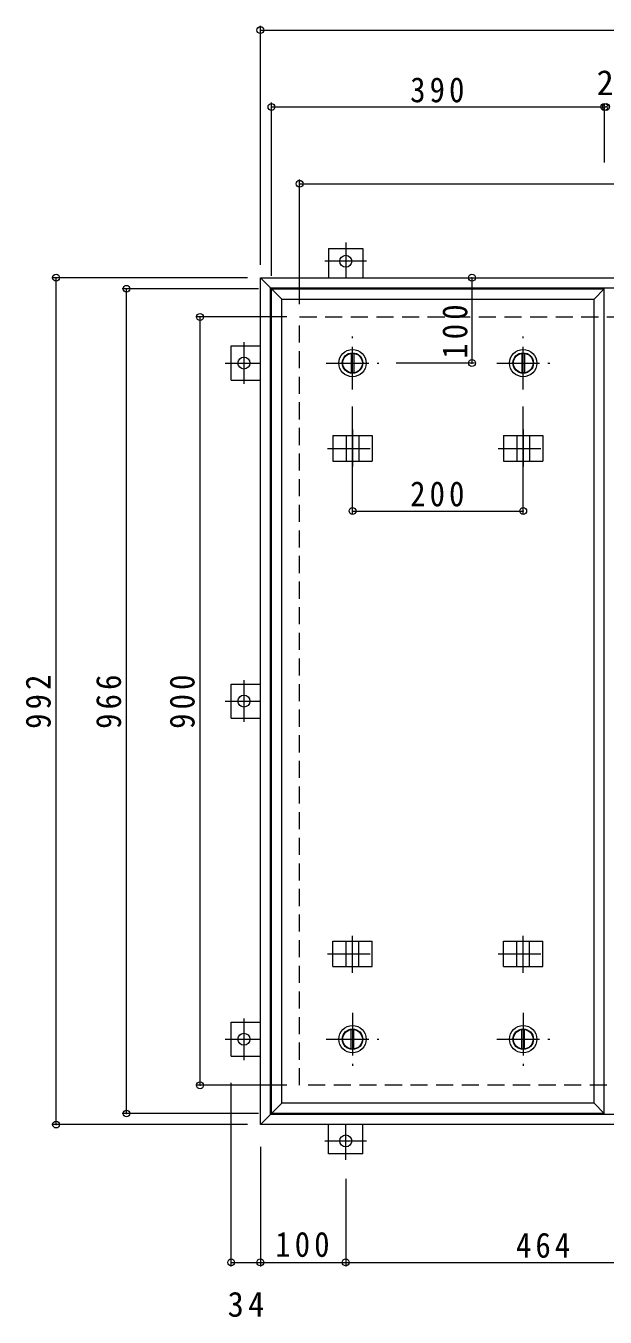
# Model space of a CAD drawing. Units: millimetres at full size, sheet at 1:10. Extents: x -2570 to 2311, y -1962 to 1246.
# Drawn here: x -2158 to -1479, y -297 to 1216 of the extents above; entities that cross this region are included whole.
import ezdxf
from ezdxf.enums import TextEntityAlignment as Align

# ---------------------------------------------------------------- set-up
doc = ezdxf.new("R2010")
doc.units = ezdxf.units.MM
doc.header["$LTSCALE"] = 10
doc.header["$PDMODE"] = 32
doc.header["$PDSIZE"] = 8
doc.linetypes.add('CHAIN1', pattern=[8, 5, -1, 1, -1])
doc.linetypes.add('DASHED2', pattern=[3, 2, -1])
for name, color, linetype, lineweight in [('0-1_躯体', 2, 'DASHED2', 9), ('0-2_仕上', 3, 'Continuous', 9), ('0-3_建具', 4, 'Continuous', 9), ('0-C', 2, 'Continuous', 9), ('0-E', 3, 'Continuous', 9), ('0-F', 7, 'Continuous', 9)]:
    doc.layers.add(name, color=color, linetype=linetype, lineweight=lineweight)
doc.styles.add('ＭＳ ゴシック', font='')
doc.styles.get('ＭＳ ゴシック').set_extended_font_data('MS Gothic')

msp = doc.modelspace()

# ---------------------------------------------------------------- linework, layer by layer
at = {"layer": '0-1_躯体'}
for p, q in [((-1836.8, 874.52), (-336.8, 874.52)), ((-1836.8, -25.48), (-1836.8, 874.52)), ((-336.8, -25.48), (-1836.8, -25.48))]:
    msp.add_line(p, q, dxfattribs=at)
at = {"layer": '0-2_仕上'}
for p, q in [((-1869.8, 907.52), (-1857.8, 895.52)), ((-1869.8, 907.52), (-1479.8, 907.52)), ((-1869.8, -58.48), (-1869.8, 907.52)), ((-1857.8, 895.52), (-1491.8, 895.52)), ((-1857.8, -46.48), (-1857.8, 895.52)), ((-1491.8, 895.52), (-1479.8, 907.52)), ((-1491.8, -46.48), (-1491.8, 895.52)), ((-1479.8, -58.48), (-1479.8, 907.52)), ((-1869.8, -58.48), (-1857.8, -46.48)), ((-1479.8, -58.48), (-1869.8, -58.48))]:
    msp.add_line(p, q, dxfattribs=at)
msp.add_lwpolyline([(-1479.8, -58.48), (-1491.8, -46.48), (-1857.8, -46.48)], dxfattribs=at)
at = {"layer": '0-3_建具', "color": 2}
for p, q in [((-1882.8, 920.52), (-1870.8, 908.52)), ((-1882.8, 920.52), (-290.8, 920.52)), ((-1882.8, -71.48), (-1882.8, 920.52)), ((-1870.8, 908.52), (-302.8, 908.52)), ((-1870.8, -59.48), (-1870.8, 908.52)), ((-1870.8, -59.48), (-1882.8, -71.48)), ((-302.8, -59.48), (-1870.8, -59.48)), ((-290.8, -71.48), (-1882.8, -71.48))]:
    msp.add_line(p, q, dxfattribs=at)
at = {"layer": '0-3_建具', "linetype": 'CHAIN1'}
for p, q in [((-1774.8, 742.63), (-1774.8, 699.4)), ((-1574.8, 742.63), (-1574.8, 699.4)), ((-1804.21, 720.52), (-1745.39, 720.52)), ((-1604.21, 720.52), (-1545.39, 720.52)), ((-1774.8, 106.4), (-1774.8, 149.64)), ((-1574.8, 106.4), (-1574.8, 149.64)), ((-1804.21, 128.52), (-1745.39, 128.52)), ((-1604.21, 128.52), (-1545.39, 128.52))]:
    msp.add_line(p, q, dxfattribs=at)
at = {"layer": '0-3_建具'}
for p, q in [((-1797.89, 735.52), (-1797.89, 705.52)), ((-1797.89, 735.52), (-1751.71, 735.52)), ((-1782.3, 735.52), (-1782.3, 705.52)), ((-1767.3, 735.52), (-1767.3, 705.52)), ((-1751.71, 735.52), (-1751.71, 705.52)), ((-1597.89, 735.52), (-1597.89, 705.52)), ((-1597.89, 735.52), (-1551.71, 735.52)), ((-1582.3, 735.52), (-1582.3, 705.52)), ((-1567.3, 735.52), (-1567.3, 705.52)), ((-1551.71, 735.52), (-1551.71, 705.52)), ((-1797.89, 705.52), (-1751.71, 705.52)), ((-1597.89, 705.52), (-1551.71, 705.52)), ((-1797.89, 113.52), (-1797.89, 143.52)), ((-1797.89, 143.52), (-1751.71, 143.52)), ((-1782.3, 113.52), (-1782.3, 143.52)), ((-1767.3, 113.52), (-1767.3, 143.52)), ((-1751.71, 113.52), (-1751.71, 143.52)), ((-1597.89, 113.52), (-1597.89, 143.52)), ((-1597.89, 143.52), (-1551.71, 143.52)), ((-1582.3, 113.52), (-1582.3, 143.52)), ((-1567.3, 113.52), (-1567.3, 143.52)), ((-1551.71, 113.52), (-1551.71, 143.52)), ((-1797.89, 113.52), (-1751.71, 113.52)), ((-1597.89, 113.52), (-1551.71, 113.52))]:
    msp.add_line(p, q, dxfattribs=at)
at = {"layer": '0-C', "linetype": 'CHAIN1'}
for p, q in [((-1774.8, 789.52), (-1774.8, 851.52)), ((-1574.8, 789.52), (-1574.8, 851.52)), ((-1805.8, 820.52), (-1743.8, 820.52)), ((-1605.8, 820.52), (-1543.8, 820.52)), ((-1774.8, 59.52), (-1774.8, -2.48)), ((-1574.8, 59.52), (-1574.8, -2.48)), ((-1805.8, 28.52), (-1743.8, 28.52)), ((-1605.8, 28.52), (-1543.8, 28.52))]:
    msp.add_line(p, q, dxfattribs=at)
at = {"layer": '0-C'}
for p, q in [((-1776.3, 831.92), (-1776.3, 809.12)), ((-1773.3, 831.92), (-1773.3, 809.12)), ((-1576.3, 831.92), (-1576.3, 809.12)), ((-1573.3, 831.92), (-1573.3, 809.12)), ((-1776.3, 17.11), (-1776.3, 39.92)), ((-1773.3, 17.11), (-1773.3, 39.92)), ((-1576.3, 17.11), (-1576.3, 39.92)), ((-1573.3, 17.11), (-1573.3, 39.92))]:
    msp.add_line(p, q, dxfattribs=at)
for centre, radius in [((-1774.8, 820.52), 16), ((-1774.8, 820.52), 12), ((-1774.8, 820.52), 11.5), ((-1574.8, 820.52), 16), ((-1574.8, 820.52), 12), ((-1574.8, 820.52), 11.5), ((-1774.8, 28.52), 16), ((-1774.8, 28.52), 12), ((-1774.8, 28.52), 11.5), ((-1574.8, 28.52), 16), ((-1574.8, 28.52), 12), ((-1574.8, 28.52), 11.5)]:
    msp.add_circle(centre, radius, dxfattribs=at)
at = {"layer": '0-E'}
for p, q in [((-1802.8, 954.72), (-1762.8, 954.72)), ((-1802.8, 954.72), (-1802.8, 920.52)), ((-1762.8, 954.72), (-1762.8, 920.52)), ((-1917, 800.52), (-1917, 840.52)), ((-1917, 840.52), (-1882.8, 840.52)), ((-1917, 800.52), (-1882.8, 800.52)), ((-1917, 404.52), (-1917, 444.52)), ((-1917, 444.52), (-1882.8, 444.52)), ((-1917, 404.52), (-1882.8, 404.52)), ((-1917, 8.52), (-1917, 48.52)), ((-1917, 48.52), (-1882.8, 48.52)), ((-1917, 8.52), (-1882.8, 8.52)), ((-1802.8, -105.68), (-1802.8, -71.48)), ((-1762.8, -105.68), (-1762.8, -71.48)), ((-1762.8, -105.68), (-1802.8, -105.68))]:
    msp.add_line(p, q, dxfattribs=at)
at = {"layer": '0-E', "linetype": 'CHAIN1'}
for p, q in [((-1782.8, 961.69), (-1782.8, 920.52)), ((-1758.42, 939.72), (-1807.18, 939.72)), ((-1902, 844.89), (-1902, 796.14)), ((-1923.97, 820.52), (-1882.8, 820.52)), ((-1902, 448.89), (-1902, 400.14)), ((-1923.97, 424.52), (-1882.8, 424.52)), ((-1902, 52.89), (-1902, 4.14)), ((-1923.97, 28.52), (-1882.8, 28.52)), ((-1782.8, -112.66), (-1782.8, -71.48)), ((-1807.18, -90.68), (-1758.42, -90.68))]:
    msp.add_line(p, q, dxfattribs=at)
at = {"layer": '0-E'}
for centre in [(-1782.8, 939.72), (-1902, 820.52), (-1902, 424.52), (-1902, 28.52), (-1782.8, -90.68)]:
    msp.add_circle(centre, 7, dxfattribs=at)
at = {"layer": '0-F'}
for p, q in [((-1882.8, 935.52), (-1882.8, 1215.52)), ((-1882.8, 1210.52), (-290.8, 1210.52)), ((-1869.8, 922.52), (-1869.8, 1125.52)), ((-1869.8, 1120.52), (-1479.8, 1120.52)), ((-1479.8, 1123.52), (-1479.8, 1055.53)), ((-1479.8, 1120.52), (-1477.8, 1120.52)), ((-1836.8, 889.52), (-1836.8, 1035.52)), ((-1836.8, 1030.52), (-336.8, 1030.52)), ((-1897.8, 920.52), (-2127.06, 920.52)), ((-2122.06, -71.48), (-2122.06, 920.52)), ((-1634.88, 920.52), (-1634.88, 820.52)), ((-1884.8, 907.52), (-2044.59, 907.52)), ((-2039.59, -58.48), (-2039.59, 907.52)), ((-1851.8, 874.52), (-1958.42, 874.52)), ((-1953.42, -25.48), (-1953.42, 874.52)), ((-1631.88, 820.52), (-1723.8, 820.52)), ((-1774.8, 644.22), (-1774.8, 769.52)), ((-1574.8, 644.22), (-1574.8, 769.52)), ((-1774.8, 647.22), (-1574.8, 647.22)), ((-1851.8, -25.48), (-1958.42, -25.48)), ((-1917, -237.85), (-1917, -22.69)), ((-1884.8, -58.48), (-2044.59, -58.48)), ((-1897.8, -71.48), (-2127.06, -71.48)), ((-1882.8, -97.69), (-1882.8, -237.85)), ((-1782.8, -134.99), (-1782.8, -237.85)), ((-1917, -232.85), (-1882.8, -232.85)), ((-1882.8, -232.85), (-1782.8, -232.85)), ((-1782.8, -232.85), (-1318.8, -232.85))]:
    msp.add_line(p, q, dxfattribs=at)
for p in [(-1882.8, 1210.52), (-1869.8, 1120.52), (-1479.8, 1120.52), (-1477.8, 1120.52), (-1836.8, 1030.52), (-2122.06, 920.52), (-1634.88, 920.52), (-2039.59, 907.52), (-1953.42, 874.52), (-1634.88, 820.52), (-1774.8, 647.22), (-1574.8, 647.22), (-1953.42, -25.48), (-2039.59, -58.48), (-2122.06, -71.48), (-1917, -232.85), (-1882.8, -232.85), (-1782.8, -232.85)]:
    msp.add_point(p, dxfattribs=at)

# ---------------------------------------------------------------- texts
at = {"layer": '0-F', "color": 2, "style": 'ＭＳ ゴシック'}
msp.add_text('2', height=29.33, dxfattribs=at).set_placement((-1488.8, 1125.52), align=Align.BOTTOM_LEFT)
at = {"layer": '0-F', "color": 2, "char_height": 29.33, "attachment_point": 7, "style": 'ＭＳ ゴシック'}
for s, insert in [('\\T1.27;\\W0.9;390', (-1707.3, 1125.52)), ('\\T1.27;\\W0.9;200', (-1707.3, 652.22)), ('\\T1.27;\\W0.9;100', (-1865.3, -226.85)), ('\\T1.27;\\W0.9;464', (-1583.3, -227.85)), ('\\T1.27;\\W0.95;34', (-1921.15, -297.07))]:
    msp.add_mtext(s, dxfattribs=dict(at, insert=insert))
at = {"layer": '0-F', "color": 2, "char_height": 29.33, "attachment_point": 7, "rotation": 90, "style": 'ＭＳ ゴシック'}
for s, insert in [('\\T1.27;\\W0.9;100', (-1639.88, 825.61)), ('\\T1.27;\\W0.9;992', (-2128.06, 392.02)), ('\\T1.27;\\W0.9;966', (-2045.59, 392.02)), ('\\T1.27;\\W0.9;900', (-1959.42, 392.02))]:
    msp.add_mtext(s, dxfattribs=dict(at, insert=insert))

doc.saveas('drawing.dxf')
